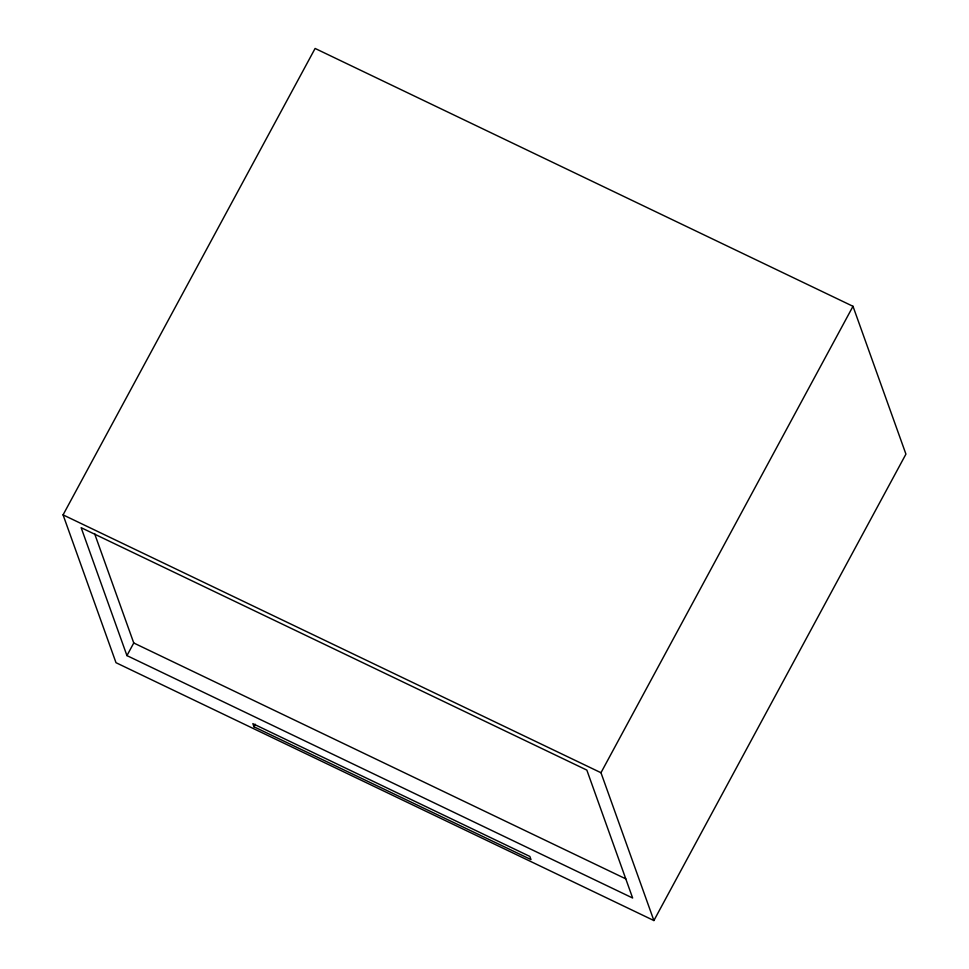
<?xml version="1.0" encoding="UTF-8"?>
<svg xmlns="http://www.w3.org/2000/svg" width="969" height="969" viewBox="0 0 969 969"><rect width="100%" height="100%" fill="white"/><g stroke="black" fill="none" stroke-linecap="round" stroke-linejoin="round"><path stroke-width="1.45" d="M63.07 514.878L315.107 48.45L852.999 306.301L905.93 454.122L653.893 920.55L116.001 662.699L63.07 514.878L600.974 772.729L653.893 920.55M126.939 655.601L81.154 527.693L586.839 770.101L632.636 898.009L126.939 655.601L133.758 642.992L94.574 533.568M253.987 726.798L252.861 723.649L529.861 856.439L530.988 859.588L253.987 726.798L255.344 724.279M600.974 772.729L852.999 306.301M133.758 642.992L625.817 878.871"/></g></svg>
